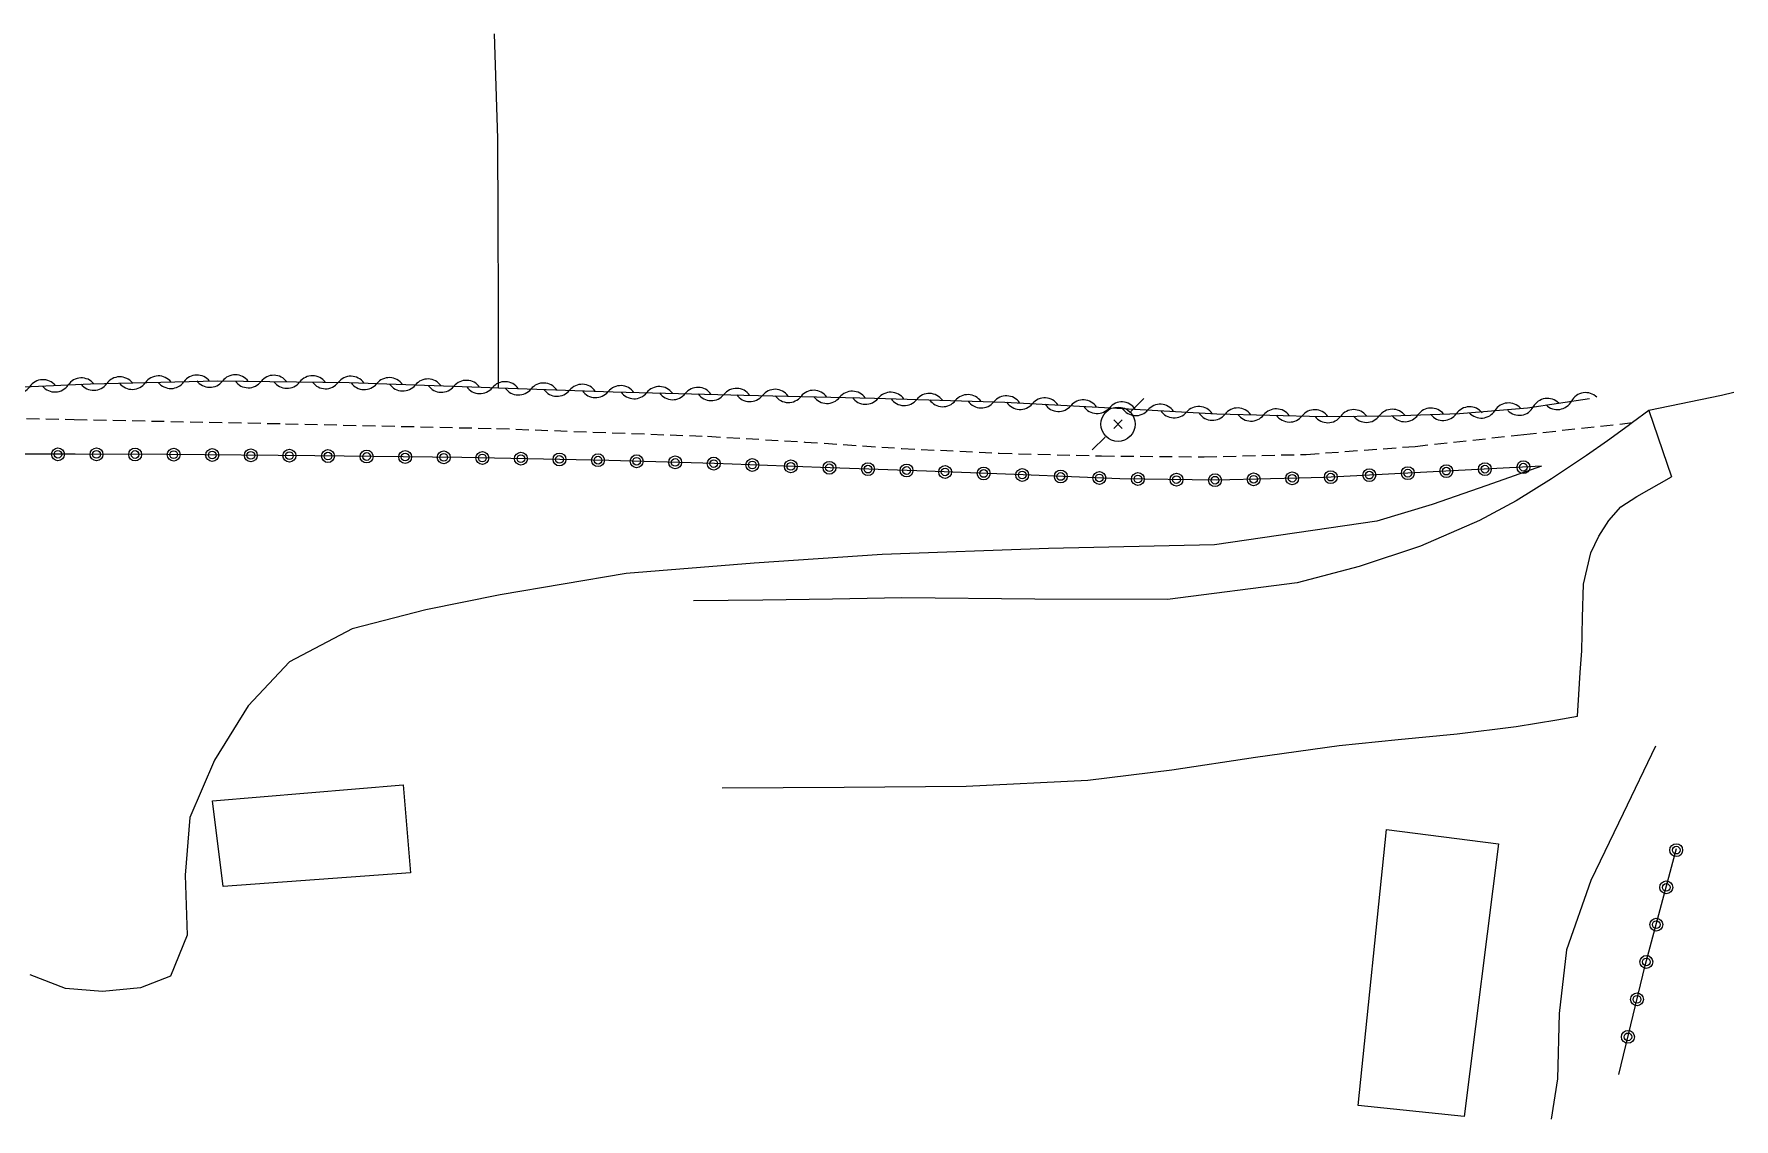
# Model space of a CAD drawing. Header units: millimetres. Extents: x 139000 to 140000, y 129196 to 129988.
# Drawn here: x 139878.9 to 139945, y 129457.9 to 129500.1 of the extents above; entities that cross this region are included whole.
import ezdxf

# ---------------------------------------------------------------- set-up
doc = ezdxf.new("R2010")
doc.units = ezdxf.units.MM
doc.linetypes.add('DASHED', pattern=[0.75, 0.5, -0.25])
doc.layers.get('0').update_dxf_attribs({"linetype": 'CONTINUOUS'})
for name, color, linetype in [('W0008', 7, 'CONTINUOUS'), ('W0017', 7, 'CONTINUOUS'), ('W0070', 7, 'DASHED'), ('W0104', 1, 'CONTINUOUS'), ('W0211', 2, 'CONTINUOUS'), ('W0214', 2, 'CONTINUOUS'), ('W0310', 3, 'CONTINUOUS'), ('W0322', 7, 'CONTINUOUS'), ('W0323', 7, 'CONTINUOUS'), ('W0330', 7, 'CONTINUOUS'), ('W0473', 7, 'CONTINUOUS')]:
    doc.layers.add(name, color=color, linetype=linetype)

# ---------------------------------------------------------------- blocks, each defined once
blk = doc.blocks.new('T473')
for p, q in [((0.500001, 0.500001), (1.000002, 1.000002)), ((-0.166667, 0.166667), (0.166667, -0.166667)), ((-0.166667, -0.166667), (0.166667, 0.166667)), ((-1.000002, -1.000002), (-0.500001, -0.500001))]:
    blk.add_line(p, q)
blk.add_ellipse((0, 0), major_axis=(0.471405, 0.471405), ratio=1, start_param=5.497787144, end_param=11.780972451)
blk = doc.blocks.new('t310o')
at = {"color": 0, "linetype": 'Continuous'}
for centre, start, end in [((-0.5, 0.375), 216.8699, 323.1304), ((0.5, -0.375), 36.8699, 143.1303)]:
    blk.add_arc(centre, 0.625, start, end, dxfattribs=at)
blk = doc.blocks.new('t323o')
at = {"color": 0, "linetype": 'Continuous'}
for radius in [0.25, 0.15]:
    blk.add_circle((0, 0), radius, dxfattribs=at)
blk = doc.blocks.new('t322o')
at = {"color": 0, "linetype": 'Continuous'}
for radius in [0.25, 0.15]:
    blk.add_circle((0, 0), radius, dxfattribs=at)

msp = doc.modelspace()

# ---------------------------------------------------------------- linework, layer by layer
at = {"layer": 'W0008'}
for points in [[(139944.969, 129486.159), (139944.478, 129486.045), (139941.66, 129485.458)], [(139941.66, 129485.458), (139942.541, 129482.889)]]:
    msp.add_lwpolyline(points, dxfattribs=at)
at = {"layer": 'W0017'}
for points in [[(139941.66, 129485.458), (139941.022, 129484.992), (139940.856, 129484.871), (139940.051, 129484.285), (139939.236, 129483.714), (139937.88, 129482.813), (139936.496, 129481.955), (139935.073, 129481.181), (139932.782, 129480.19), (139930.398, 129479.398), (139927.985, 129478.761), (139922.945, 129478.114), (139917.783, 129478.123), (139912.62, 129478.182), (139909.92, 129478.132), (139907.219, 129478.095), (139904.519, 129478.059)], [(139905.631, 129470.793), (139910.378, 129470.822), (139915.124, 129470.852), (139919.854, 129471.096), (139923.112, 129471.488), (139926.361, 129471.982), (139929.615, 129472.438), (139931.91, 129472.672), (139934.208, 129472.887), (139936.496, 129473.173), (139937.291, 129473.303), (139938.085, 129473.441), (139938.879, 129473.579), (139938.933, 129474.426), (139938.988, 129475.273), (139939.048, 129476.12), (139939.075, 129477.419), (139939.116, 129478.716), (139939.404, 129479.927), (139939.716, 129480.572), (139940.105, 129481.189), (139940.575, 129481.717), (139941.189, 129482.121), (139942.541, 129482.889), (139942.541, 129482.889)]]:
    msp.add_lwpolyline(points, dxfattribs=at)
at = {"layer": 'W0070'}
msp.add_lwpolyline([(139847.245, 129485.609), (139848.652, 129485.789), (139850.059, 129485.969), (139851.467, 129486.107), (139855.516, 129486.11), (139859.575, 129485.773), (139863.636, 129485.471), (139869.238, 129485.311), (139874.842, 129485.217), (139880.446, 129485.116), (139888.655, 129484.948), (139896.863, 129484.763), (139905.066, 129484.461), (139908.844, 129484.237), (139912.622, 129483.988), (139916.401, 129483.805), (139920.382, 129483.697), (139924.366, 129483.662), (139928.343, 129483.757), (139932.574, 129484.07), (139936.798, 129484.531), (139941.022, 129484.992)], dxfattribs=at)
at = {"layer": 'W0104'}
for points in [[(139885.824, 129470.29), (139893.226, 129470.907), (139893.511, 129467.488), (139886.239, 129466.963)], [(139935.818, 129468.619), (139934.48, 129458.014), (139930.355, 129458.441), (139931.465, 129469.168)]]:
    msp.add_lwpolyline(points, close=True, dxfattribs=at)
at = {"layer": 'W0211'}
msp.add_lwpolyline([(139941.923, 129472.416), (139940.666, 129469.801), (139939.409, 129467.187), (139938.463, 129464.491), (139938.17, 129462.017), (139938.111, 129459.483), (139937.863, 129457.917)], dxfattribs=at)
at = {"layer": 'W0214'}
msp.add_lwpolyline([(139937.49, 129483.297), (139935.361, 129482.554), (139933.231, 129481.811), (139931.083, 129481.165), (139924.776, 129480.239), (139918.313, 129480.1), (139911.859, 129479.87), (139906.875, 129479.522), (139901.895, 129479.12), (139897.003, 129478.299), (139894.111, 129477.708), (139891.249, 129476.979), (139888.816, 129475.69), (139887.204, 129473.976), (139885.893, 129471.871), (139884.939, 129469.636), (139884.75, 129467.402), (139884.828, 129465.071), (139884.182, 129463.469), (139883.018, 129463.011), (139881.537, 129462.87), (139880.109, 129462.99), (139878.729, 129463.521)], dxfattribs=at)
at = {"layer": 'W0310'}
msp.add_lwpolyline([(139871.218, 129486.056), (139876.146, 129486.276), (139881.075, 129486.496), (139886.004, 129486.612), (139891.136, 129486.546), (139896.268, 129486.367), (139896.936, 129486.344), (139901.401, 129486.19), (139906.477, 129486.066), (139911.553, 129485.943), (139916.628, 129485.786), (139920.748, 129485.569), (139924.867, 129485.33), (139928.987, 129485.236), (139931.645, 129485.261), (139934.302, 129485.346), (139936.943, 129485.572), (139939.348, 129485.934), (139939.348, 129485.934), (139939.348, 129485.934)], dxfattribs=at)
at = {"layer": 'W0322'}
msp.add_lwpolyline([(139937.49, 129483.297), (139933.274, 129483.079), (139929.058, 129482.861), (139924.842, 129482.753), (139921.087, 129482.811), (139917.332, 129482.956), (139913.577, 129483.104), (139909.458, 129483.249), (139905.34, 129483.399), (139901.221, 129483.524), (139895.509, 129483.634), (139889.797, 129483.697), (139884.084, 129483.749), (139880.485, 129483.761), (139876.885, 129483.768), (139873.288, 129483.837), (139869.109, 129484.064), (139864.933, 129484.375), (139860.755, 129484.642), (139857.119, 129484.789), (139853.481, 129484.903), (139849.843, 129485.017)], dxfattribs=at)
at = {"layer": 'W0323'}
msp.add_lwpolyline([(139940.49, 129459.653), (139941.52, 129463.88), (139942.74, 129468.433)], dxfattribs=at)
at = {"layer": 'W0330'}
msp.add_lwpolyline([(139896.936, 129486.344), (139896.933, 129489.576), (139896.929, 129492.808), (139896.906, 129496.039), (139896.785, 129500.102)], dxfattribs=at)

# ---------------------------------------------------------------- block references
at = {"layer": 'W0310'}
for p, rotation in [((139884.707, 129486.581), 1.348160639824948), ((139886.207, 129486.609), 359.2631892068931), ((139887.707, 129486.59), 359.2631892068931), ((139878.711, 129486.39), 2.55563217217501), ((139880.209, 129486.457), 2.55563217217501), ((139881.708, 129486.511), 1.348160639824948), ((139883.208, 129486.546), 1.348160639824948), ((139889.207, 129486.571), 359.2631892068931), ((139890.706, 129486.552), 359.2631892068931), ((139892.206, 129486.509), 358.0023794655314), ((139893.705, 129486.456), 358.0023794655314), ((139895.204, 129486.404), 358.0023794655314), ((139896.703, 129486.352), 358.0280201410308), ((139898.202, 129486.3), 358.0246240251278), ((139899.701, 129486.249), 358.0246240251278), ((139901.2, 129486.197), 358.0246240251278), ((139902.7, 129486.158), 358.6006178287025), ((139904.199, 129486.122), 358.6006178287025), ((139905.699, 129486.085), 358.6006178287025), ((139907.198, 129486.049), 358.6118987353418), ((139908.698, 129486.012), 358.6118987353418), ((139910.198, 129485.976), 358.6118987353418), ((139911.697, 129485.939), 358.2280651457746), ((139938.651, 129485.829), 8.552962544651415), ((139913.196, 129485.892), 358.2280651457746), ((139914.696, 129485.846), 358.2280651457746), ((139916.195, 129485.799), 358.2280651457746), ((139917.693, 129485.73), 356.9850227646493), ((139919.191, 129485.651), 356.9850227646493), ((139920.689, 129485.572), 356.9850227646493), ((139922.187, 129485.486), 356.6792050302925), ((139923.684, 129485.399), 356.6792050302925), ((139925.182, 129485.323), 358.6929929510312), ((139926.682, 129485.289), 358.6929929510312), ((139928.181, 129485.254), 358.6929929510312), ((139932.68, 129485.294), 1.832322497251908), ((139934.18, 129485.342), 1.832322497251908), ((139935.675, 129485.463), 4.891093085931558), ((139937.167, 129485.606), 8.552962544651415), ((139929.681, 129485.243), 0.5388834653684915), ((139931.181, 129485.257), 0.5388834653684915)]:
    msp.add_blockref('t310o', p, dxfattribs=dict(at, rotation=rotation))
at = {"layer": 'W0322'}
for p, rotation in [((139879.81, 129483.762), 179.8885916802766), ((139881.31, 129483.758), 179.8089617098037), ((139882.81, 129483.753), 179.8089617098037), ((139884.31, 129483.747), 179.4785054681089), ((139885.809, 129483.733), 179.4785054681089), ((139887.309, 129483.72), 179.4785054681089), ((139888.809, 129483.706), 179.4785054681089), ((139890.309, 129483.691), 179.3680868782327), ((139891.809, 129483.675), 179.3680868782327), ((139893.309, 129483.658), 179.3680868782327), ((139894.809, 129483.642), 179.3680868782327), ((139896.309, 129483.619), 178.8967512601268), ((139897.809, 129483.59), 178.8967512601268), ((139899.308, 129483.561), 178.8967512601268), ((139900.808, 129483.532), 178.8967512601268), ((139902.307, 129483.491), 178.2617686222225), ((139903.807, 129483.446), 178.2617686222225), ((139905.306, 129483.4), 178.2617686222225), ((139906.805, 129483.346), 177.9138977876982), ((139908.304, 129483.291), 177.9138977876982), ((139909.803, 129483.237), 177.9838653120656), ((139911.302, 129483.184), 177.9838653120656), ((139912.801, 129483.131), 177.9838653120656), ((139914.3, 129483.075), 177.7429058791311), ((139915.799, 129483.016), 177.7429058791311), ((139917.298, 129482.957), 177.7429058791311), ((139918.797, 129482.899), 177.7886118950815), ((139920.296, 129482.842), 177.7886118950815), ((139921.795, 129482.8), 179.1150756407129), ((139923.295, 129482.777), 179.1150756407129), ((139924.795, 129482.754), 179.1150756407129), ((139926.294, 129482.79), 181.4674077750151), ((139927.794, 129482.829), 181.4674077750151), ((139929.293, 129482.873), 182.9600013871503), ((139930.791, 129482.951), 182.9600013871503), ((139932.289, 129483.028), 182.9600013871503), ((139933.787, 129483.106), 182.9600013873679), ((139935.285, 129483.183), 182.9600013873679), ((139936.783, 129483.26), 182.9600013873679)]:
    msp.add_blockref('t322o', p, dxfattribs=dict(at, rotation=rotation))
at = {"layer": 'W0323'}
for p, rotation in [((139942.723, 129468.371), 75.00243786102492), ((139942.335, 129466.922), 75.00243786102492), ((139941.947, 129465.474), 75.00243786102492), ((139941.559, 129464.025), 75.00243786102492), ((139941.2, 129462.568), 76.30255715736008), ((139940.845, 129461.111), 76.30255715736008)]:
    msp.add_blockref('t323o', p, dxfattribs=dict(at, rotation=rotation))
at = {"layer": 'W0473', "rotation": 359.9999899820874}
msp.add_blockref('T473', (139921.023, 129484.931), dxfattribs=at)

doc.saveas('drawing.dxf')
